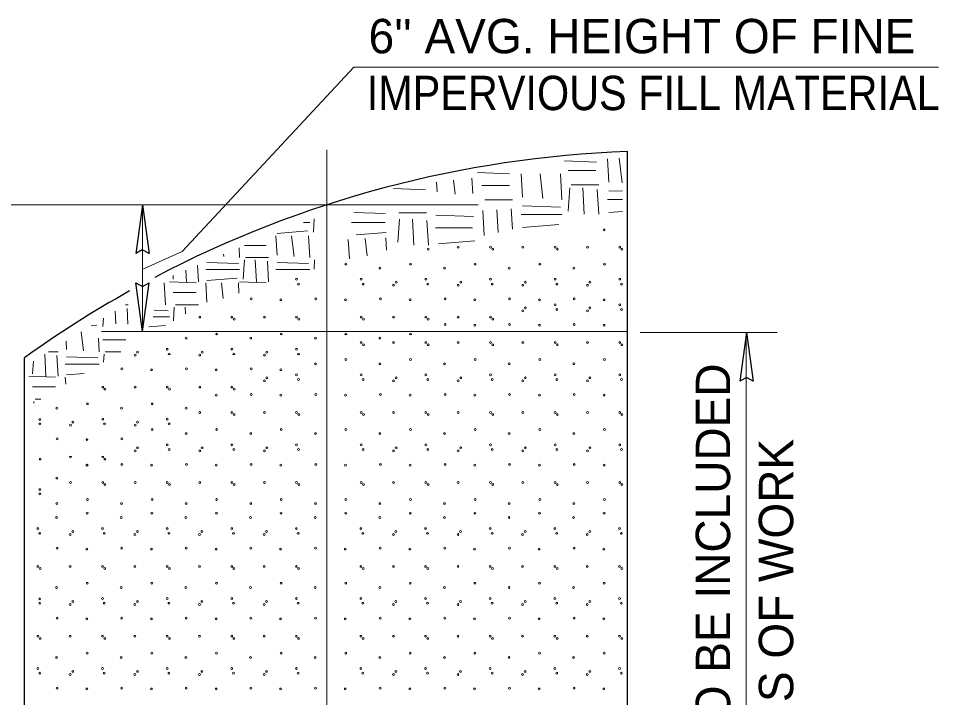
# Model space of a CAD drawing. Extents: x 303 to 714, y -130 to 165.
# Drawn here: x 502.12 to 534.21, y -61.04 to -37.34 of the extents above; entities that cross this region are included whole.
import ezdxf
from ezdxf.enums import TextEntityAlignment as Align

# ---------------------------------------------------------------- set-up
doc = ezdxf.new("R2010")
doc.units = 0
doc.header["$LTSCALE"] = 0.52
doc.linetypes.add('LONG_DASHED', pattern=[7.5, 6, -1.5])
doc.layers.add('1', color=7, linetype='Continuous', lineweight=13)

msp = doc.modelspace()

# ---------------------------------------------------------------- linework, layer by layer
at = {"layer": '1'}
for p, q in [((512.8761, -80.595), (512.8761, -41.921)), ((518.1537, -43.8393), (498.462, -43.8393)), ((506.4478, -48.2669), (506.4477, -43.8393)), ((513.8229, -44.1073), (514.9203, -44.1495)), ((512.0642, -44.4582), (512.2864, -44.4582)), ((512.4419, -44.3344), (512.4131, -44.7959)), ((513.7373, -44.4582), (514.9192, -44.4582)), ((511.1046, -44.9225), (511.1469, -45.5978)), ((511.1469, -44.8382), (512.202, -44.7537)), ((511.6534, -44.9225), (511.7378, -45.6401)), ((512.2443, -44.9225), (512.2864, -45.6822)), ((513.8989, -44.8925), (514.9541, -44.8081)), ((513.6287, -45.0529), (513.6709, -45.7282)), ((514.2208, -45.0203), (514.2921, -45.6253)), ((514.942, -44.9986), (514.9659, -45.4287)), ((509.2811, -45.5667), (509.2897, -45.6401)), ((509.8195, -45.3417), (509.8384, -45.6822)), ((510.767, -45.2602), (510.0146, -45.2602)), ((508.6988, -45.8511), (509.7962, -45.8933)), ((510.0072, -45.7667), (509.965, -46.442)), ((510.8514, -45.6822), (510.0494, -45.6822)), ((510.3871, -45.7667), (510.4292, -46.5264)), ((510.8092, -45.8089), (510.8514, -46.5264)), ((511.1468, -45.8511), (512.2443, -45.8933)), ((512.4552, -45.7667), (512.4353, -46.0865)), ((507.9586, -46.1193), (507.9812, -46.5264)), ((508.3693, -45.9477), (508.4033, -46.5264)), ((508.6566, -46.1043), (509.8383, -46.1043)), ((511.1047, -46.1043), (512.2865, -46.1043)), ((508.3188, -46.5686), (507.3902, -46.5264)), ((507.5254, -46.3063), (507.5168, -46.442)), ((508.6987, -46.4842), (509.7539, -46.3998)), ((510.767, -46.5686), (509.8384, -46.5264)), ((507.2138, -46.5686), (507.2559, -47.3283)), ((508.6565, -46.5686), (508.6988, -47.2439)), ((509.2053, -46.5686), (509.2685, -47.1053)), ((509.7962, -46.5686), (509.8162, -46.9291)), ((508.3189, -46.9062), (507.5169, -46.9062)), ((505.9552, -47.3283), (505.86, -47.3283)), ((505.9131, -47.455), (505.9452, -48.0009)), ((507.5592, -47.4127), (507.5292, -47.8907)), ((508.4033, -47.3283), (507.6013, -47.3283)), ((507.939, -47.4127), (507.9517, -47.6415)), ((505.0867, -47.8028), (505.0687, -48.0881)), ((505.4986, -47.5501), (505.5236, -47.9998)), ((506.8232, -47.7504), (507.3902, -47.7504)), ((506.8605, -47.5207), (507.3482, -47.5394)), ((504.6655, -48.0613), (504.8578, -48.0459)), ((506.671, -48.0968), (507.2601, -48.0496)), ((504.3163, -48.2756), (504.3936, -48.9322)), ((514.7364, -48.2669), (505.0242, -48.2669)), ((514.7364, -48.2669), (523.3627, -48.2669)), ((523.8082, -48.2929), (528.5864, -48.2929)), ((503.7847, -48.6018), (503.8027, -48.89)), ((504.9158, -48.4966), (504.9423, -48.9744)), ((505.8708, -48.5523), (505.0688, -48.5523)), ((503.0427, -49.0588), (503.0851, -49.8186)), ((503.5071, -48.9744), (503.1775, -48.9744)), ((505.1111, -49.0588), (505.0942, -49.3274)), ((505.6926, -48.9744), (505.1532, -48.9744)), ((502.4897, -49.3965), (502.4942, -49.3965)), ((502.6479, -49.2993), (502.6207, -49.7342)), ((503.465, -49.1011), (503.5072, -49.8186)), ((503.7604, -49.3965), (504.9423, -49.3965)), ((503.8027, -49.1433), (504.9001, -49.1855)), ((503.8026, -49.7764), (504.4164, -49.7273)), ((503.4228, -49.8607), (502.4942, -49.8186)), ((503.7604, -49.8607), (503.7757, -50.1053)), ((503.4228, -50.1984), (502.6207, -50.1984)), ((502.9026, -50.6205), (502.7052, -50.6205)), ((502.663, -50.7049), (502.6593, -50.764))]:
    msp.add_line(p, q, dxfattribs=at)
at = {"layer": '1', "lineweight": 25}
for p, q in [((523.3627, -79.3375), (523.3627, -41.9852)), ((506.4482, -43.8404), (506.2142, -45.5434)), ((506.4482, -43.8404), (506.6822, -45.5434)), ((506.4487, -48.2666), (506.2147, -46.5637)), ((506.4487, -48.2666), (506.6826, -46.5636)), ((527.5157, -48.2933), (527.2816, -49.9962)), ((527.5157, -48.2933), (527.7497, -49.9962)), ((502.3359, -79.3375), (502.3359, -49.1796))]:
    msp.add_line(p, q, dxfattribs=at)
at = {"layer": '1', "linetype": 'LONG_DASHED'}
for p, q in [((522.2798, -42.354), (521.1655, -42.3034)), ((522.6658, -42.2387), (522.7165, -43.0491)), ((523.0746, -42.2195), (523.1759, -43.0807)), ((522.2606, -42.6439), (521.2982, -42.6439)), ((517.294, -42.9838), (517.351, -43.4679)), ((517.9403, -42.908), (517.9701, -43.4442)), ((519.2518, -42.7616), (518.1375, -42.711)), ((519.657, -42.7616), (519.7077, -43.572)), ((520.3155, -42.7616), (520.4168, -43.6227)), ((521.0246, -42.7616), (521.0752, -43.6733)), ((516.321, -43.3247), (515.2066, -43.2741)), ((516.7088, -43.0476), (516.7299, -43.3844)), ((519.2518, -43.1668), (518.2894, -43.1668)), ((521.3488, -43.2517), (521.2981, -44.0621)), ((522.3618, -43.1504), (521.3995, -43.1504)), ((521.8047, -43.2517), (521.8553, -44.1634)), ((522.3112, -43.3024), (522.3618, -44.1634)), ((522.7165, -43.353), (523.1864, -43.3711)), ((519.3531, -43.6733), (518.3908, -43.6733)), ((519.7078, -43.8759), (521.0246, -43.9266)), ((522.6657, -43.6569), (523.1888, -43.6569)), ((516.3572, -44.1169), (515.3948, -44.1169)), ((516.6793, -44.2), (517.9961, -44.2507)), ((518.3233, -44.0431), (518.3623, -44.9127)), ((518.8096, -44.0217), (518.8508, -44.804)), ((519.3116, -43.9806), (519.3531, -44.6863)), ((519.657, -44.1798), (521.0752, -44.1798)), ((522.7165, -44.1128), (523.1915, -44.0748)), ((515.4092, -44.3377), (515.3586, -45.1481)), ((515.8651, -44.3377), (515.9157, -45.2494)), ((516.3716, -44.3884), (516.4222, -45.2494)), ((519.7078, -44.6358), (520.9739, -44.5344)), ((516.6718, -44.6451), (517.9607, -44.6451)), ((516.7768, -45.1988), (518.0431, -45.0975))]:
    msp.add_line(p, q, dxfattribs=at)
at = {"layer": '1'}
for points in [[(534.2142, -39.0438), (513.8262, -39.0439), (507.8342, -45.4712), (506.4422, -46.1027)], [(527.5087, -79.3647), (527.5087, -75.9186), (527.5088, -48.2929)]]:
    msp.add_lwpolyline(points, dxfattribs=at)
at = {"layer": '1', "lineweight": 25}
for points in [[(506.6822, -45.5434), (506.4458, -45.4117), (506.2142, -45.5434)], [(506.2147, -46.5637), (506.4511, -46.6954), (506.6826, -46.5636)], [(527.7497, -49.9962), (527.5132, -49.8645), (527.2816, -49.9962)]]:
    msp.add_lwpolyline(points, dxfattribs=at)
at = {"layer": '1'}
for centre in [(522.5466, -44.7132), (516.4115, -45.3902), (517.4629, -45.3182), (518.5864, -45.3182), (518.6652, -45.3902), (519.7166, -45.3182), (520.8401, -45.3182), (520.919, -45.3902), (521.9704, -45.3182), (523.0939, -45.3182), (523.1727, -45.3902), (513.546, -45.9087), (515.7997, -45.9087), (518.0535, -45.9087), (520.3072, -45.9087), (522.561, -45.9087), (514.7339, -46.0527), (516.9876, -46.0527), (519.2414, -46.0527), (521.4951, -46.0527), (511.8251, -46.4416), (514.0789, -46.4416), (515.2956, -46.5424), (516.3326, -46.4416), (517.5493, -46.5424), (518.5864, -46.4416), (519.8031, -46.5424), (520.8401, -46.4416), (522.0568, -46.5424), (523.0939, -46.4416), (511.8896, -46.6068), (514.1433, -46.6068), (515.2091, -46.65), (516.3971, -46.6068), (517.4629, -46.65), (518.6508, -46.6068), (519.7166, -46.65), (520.9046, -46.6068), (521.9704, -46.65), (523.1583, -46.6068), (510.2408, -47.1253), (511.2778, -47.1542), (512.4946, -47.1253), (513.5316, -47.1542), (514.7483, -47.1253), (515.7853, -47.1542), (517.0021, -47.1253), (518.0391, -47.1542), (519.2558, -47.1253), (520.2928, -47.1542), (521.5096, -47.1253), (522.5466, -47.1542), (519.8031, -47.434), (520.8401, -47.3332), (520.9046, -47.4984), (522.0568, -47.434), (523.0939, -47.3332), (523.1583, -47.4984), (508.4479, -47.7591), (509.5714, -47.7591), (509.6502, -47.8311), (510.7016, -47.7591), (511.8251, -47.7591), (511.904, -47.8311), (514.0789, -47.7591), (514.1577, -47.8311), (515.2091, -47.7591), (516.3326, -47.7591), (516.4115, -47.8311), (517.4629, -47.7591), (518.5864, -47.7591), (518.6652, -47.8311), (519.7166, -47.5416), (521.9704, -47.5416), (517.0021, -48.0169), (518.0391, -48.0457), (519.2558, -48.0169), (520.2928, -48.0457), (521.5096, -48.0169), (522.5466, -48.0457), (509.0385, -48.3496), (511.2922, -48.3496), (513.546, -48.3496), (515.7997, -48.3496), (507.9726, -48.4937), (510.2264, -48.4937), (512.4801, -48.4937), (514.0789, -48.6507), (514.1577, -48.7227), (514.7339, -48.4937), (515.2091, -48.6507), (516.3326, -48.6507), (516.4115, -48.7227), (517.4629, -48.6507), (518.5864, -48.6507), (518.6652, -48.7227), (519.7166, -48.6507), (520.8401, -48.6507), (520.919, -48.7227), (521.9704, -48.6507), (523.0939, -48.6507), (523.1727, -48.7227), (506.1941, -49.0909), (506.2806, -48.9833), (507.3176, -48.8825), (507.3821, -49.0477), (508.4479, -49.0909), (508.5343, -48.9833), (509.5714, -48.8825), (509.6358, -49.0477), (510.7016, -49.0909), (510.7881, -48.9833), (511.8251, -48.8825), (511.8896, -49.0477), (512.4801, -49.3852), (513.546, -49.2412), (514.7339, -49.3852), (515.7997, -49.2412), (516.9876, -49.3852), (518.0535, -49.2412), (519.2414, -49.3852), (520.3072, -49.2412), (521.4951, -49.3852), (522.561, -49.2412), (505.7333, -49.5662), (506.7703, -49.5951), (507.9871, -49.5662), (509.0241, -49.5951), (510.2408, -49.5662), (511.2778, -49.5951), (510.7016, -49.9825), (510.7881, -49.8749), (511.8251, -49.7741), (511.8896, -49.9393), (514.0789, -49.7741), (514.1433, -49.9393), (515.2091, -49.9825), (515.2956, -49.8749), (516.3326, -49.7741), (516.3971, -49.9393), (517.4629, -49.9825), (517.5493, -49.8749), (518.5864, -49.7741), (518.6508, -49.9393), (519.7166, -49.9825), (519.8031, -49.8749), (520.8401, -49.7741), (520.9046, -49.9393), (521.9704, -49.9825), (522.0568, -49.8749), (523.0939, -49.7741), (523.1583, -49.9393), (505.0639, -50.2), (505.1427, -50.272), (506.1941, -50.2), (507.3176, -50.2), (507.3965, -50.272), (508.4479, -50.2), (509.5714, -50.2), (509.6502, -50.272), (509.0241, -50.4867), (510.2408, -50.4578), (511.2778, -50.4867), (512.4946, -50.4578), (513.5316, -50.4867), (514.7483, -50.4578), (515.7853, -50.4867), (517.0021, -50.4578), (518.0391, -50.4867), (519.2558, -50.4578), (520.2928, -50.4867), (521.5096, -50.4578), (522.5466, -50.4867), (503.4651, -50.9346), (504.531, -50.7905), (505.7189, -50.9346), (506.7847, -50.7905), (507.9726, -50.9346), (502.8746, -51.3378), (505.0639, -51.3234), (507.3176, -51.3234), (508.4479, -51.0916), (509.5714, -51.0916), (509.6502, -51.1636), (510.7016, -51.0916), (511.8251, -51.0916), (511.904, -51.1636), (514.0789, -51.0916), (514.1577, -51.1636), (515.2091, -51.0916), (516.3326, -51.0916), (516.4115, -51.1636), (517.4629, -51.0916), (518.5864, -51.0916), (518.6652, -51.1636), (519.7166, -51.0916), (520.8401, -51.0916), (520.919, -51.1636), (521.9704, -51.0916), (523.0939, -51.0916), (523.1727, -51.1636), (502.8746, -51.4887), (503.9404, -51.5318), (504.0268, -51.4242), (505.1283, -51.4887), (506.1941, -51.5318), (506.2806, -51.4242), (506.7847, -51.6821), (507.3821, -51.4887), (509.0385, -51.6821), (511.2922, -51.6821), (513.546, -51.6821), (515.7997, -51.6821), (518.0535, -51.6821), (520.3072, -51.6821), (522.561, -51.6821), (503.4796, -52.0072), (505.7333, -52.0072), (507.9726, -51.8262), (510.2264, -51.8262), (512.4801, -51.8262), (514.7339, -51.8262), (516.9876, -51.8262), (519.2414, -51.8262), (521.4951, -51.8262), (504.5166, -52.036), (506.2806, -52.3158), (507.3176, -52.215), (508.5343, -52.3158), (509.5714, -52.215), (510.7881, -52.3158), (511.8251, -52.215), (514.0789, -52.215), (515.2956, -52.3158), (516.3326, -52.215), (517.5493, -52.3158), (518.5864, -52.215), (519.8031, -52.3158), (520.8401, -52.215), (522.0568, -52.3158), (523.0939, -52.215), (503.9404, -52.6409), (505.0639, -52.6409), (506.1941, -52.4234), (507.3821, -52.3802), (508.4479, -52.4234), (509.6358, -52.3802), (510.7016, -52.4234), (511.8896, -52.3802), (514.1433, -52.3802), (515.2091, -52.4234), (516.3971, -52.3802), (517.4629, -52.4234), (518.6508, -52.3802), (519.7166, -52.4234), (520.9046, -52.3802), (521.9704, -52.4234), (523.1583, -52.3802), (502.889, -52.7129), (505.1427, -52.7129), (505.7333, -52.8987), (506.7703, -52.9276), (507.9871, -52.8987), (509.0241, -52.9276), (510.2408, -52.8987), (511.2778, -52.9276), (512.4946, -52.8987), (513.5316, -52.9276), (514.7483, -52.8987), (515.7853, -52.9276), (517.0021, -52.8987), (518.0391, -52.9276), (519.2558, -52.8987), (520.2928, -52.9276), (521.5096, -52.8987), (522.5466, -52.9276), (503.4651, -53.3755), (503.9404, -53.5325), (505.0639, -53.5325), (505.1427, -53.6045), (506.1941, -53.5325), (507.3176, -53.5325), (507.3965, -53.6045), (508.4479, -53.5325), (509.5714, -53.5325), (509.6502, -53.6045), (510.7016, -53.5325), (511.8251, -53.5325), (511.904, -53.6045), (514.0789, -53.5325), (514.1577, -53.6045), (515.2091, -53.5325), (516.3326, -53.5325), (516.4115, -53.6045), (517.4629, -53.5325), (518.5864, -53.5325), (518.6652, -53.6045), (519.7166, -53.5325), (520.8401, -53.5325), (520.919, -53.6045), (521.9704, -53.5325), (523.0939, -53.5325), (523.1727, -53.6045), (502.8746, -53.7787), (502.8746, -53.9296), (504.531, -54.123), (506.7847, -54.123), (509.0385, -54.123), (511.2922, -54.123), (513.546, -54.123), (515.7997, -54.123), (518.0535, -54.123), (520.3072, -54.123), (522.561, -54.123), (503.4651, -54.2671), (505.7189, -54.2671), (507.9726, -54.2671), (510.2264, -54.2671), (512.4801, -54.2671), (514.7339, -54.2671), (516.9876, -54.2671), (519.2414, -54.2671), (521.4951, -54.2671), (503.4574, -54.7507), (504.5232, -54.6066), (505.7111, -54.7507), (506.777, -54.6066), (507.9649, -54.7507), (509.0307, -54.6066), (510.2186, -54.7507), (511.2845, -54.6066), (512.4724, -54.7507), (513.5382, -54.6066), (514.7261, -54.7507), (515.792, -54.6066), (516.9799, -54.7507), (518.0457, -54.6066), (519.2336, -54.7507), (520.2995, -54.6066), (521.4874, -54.7507), (522.5532, -54.6066), (502.8024, -55.1395), (505.0561, -55.1395), (507.3099, -55.1395), (509.5636, -55.1395), (511.8174, -55.1395), (514.0711, -55.1395), (516.3249, -55.1395), (518.5786, -55.1395), (520.8324, -55.1395), (523.0861, -55.1395), (502.8668, -55.3047), (503.9326, -55.3479), (504.0191, -55.2403), (505.1206, -55.3047), (506.1864, -55.3479), (506.2728, -55.2403), (507.3743, -55.3047), (508.4401, -55.3479), (508.5266, -55.2403), (509.6281, -55.3047), (510.6939, -55.3479), (510.7803, -55.2403), (511.8818, -55.3047), (514.1356, -55.3047), (515.2014, -55.3479), (515.2878, -55.2403), (516.3893, -55.3047), (517.4551, -55.3479), (517.5416, -55.2403), (518.6431, -55.3047), (519.7089, -55.3479), (519.7953, -55.2403), (520.8968, -55.3047), (521.9626, -55.3479), (522.0491, -55.2403), (523.1506, -55.3047), (503.4718, -55.8232), (504.5088, -55.8521), (505.7256, -55.8232), (506.7626, -55.8521), (507.9793, -55.8232), (509.0163, -55.8521), (510.2331, -55.8232), (511.2701, -55.8521), (512.4868, -55.8232), (513.5238, -55.8521), (514.7406, -55.8232), (515.7776, -55.8521), (516.9943, -55.8232), (518.0313, -55.8521), (519.2481, -55.8232), (520.2851, -55.8521), (521.5018, -55.8232), (522.5388, -55.8521), (502.8024, -56.457), (503.9326, -56.457), (505.0561, -56.457), (506.1864, -56.457), (507.3099, -56.457), (508.4401, -56.457), (509.5636, -56.457), (510.6939, -56.457), (511.8174, -56.457), (514.0711, -56.457), (515.2014, -56.457), (516.3249, -56.457), (517.4551, -56.457), (518.5786, -56.457), (519.7089, -56.457), (520.8324, -56.457), (521.9626, -56.457), (523.0861, -56.457), (502.8812, -56.529), (505.135, -56.529), (507.3887, -56.529), (509.6425, -56.529), (511.8962, -56.529), (514.15, -56.529), (516.4037, -56.529), (518.6575, -56.529), (520.9112, -56.529), (523.165, -56.529), (504.5232, -57.0475), (506.777, -57.0475), (509.0307, -57.0475), (511.2845, -57.0475), (513.5382, -57.0475), (515.792, -57.0475), (518.0457, -57.0475), (520.2995, -57.0475), (522.5532, -57.0475), (503.4574, -57.1916), (505.7111, -57.1916), (507.9649, -57.1916), (510.2186, -57.1916), (512.4724, -57.1916), (514.7261, -57.1916), (516.9799, -57.1916), (519.2336, -57.1916), (521.4874, -57.1916), (502.8668, -57.5948), (502.8668, -57.7457), (503.9326, -57.7888), (504.0191, -57.6812), (505.0561, -57.5804), (505.1206, -57.7457), (506.1864, -57.7888), (506.2728, -57.6812), (507.3099, -57.5804), (507.3743, -57.7457), (508.4401, -57.7888), (508.5266, -57.6812), (509.5636, -57.5804), (509.6281, -57.7457), (510.6939, -57.7888), (510.7803, -57.6812), (511.8174, -57.5804), (511.8818, -57.7457), (514.0711, -57.5804), (514.1356, -57.7457), (515.2014, -57.7888), (515.2878, -57.6812), (516.3249, -57.5804), (516.3893, -57.7457), (517.4551, -57.7888), (517.5416, -57.6812), (518.5786, -57.5804), (518.6431, -57.7457), (519.7089, -57.7888), (519.7953, -57.6812), (520.8324, -57.5804), (520.8968, -57.7457), (521.9626, -57.7888), (522.0491, -57.6812), (523.0861, -57.5804), (523.1506, -57.7457), (503.4718, -58.2642), (504.5088, -58.293), (505.7256, -58.2642), (506.7626, -58.293), (507.9793, -58.2642), (509.0163, -58.293), (510.2331, -58.2642), (511.2701, -58.293), (512.4868, -58.2642), (513.5238, -58.293), (514.7406, -58.2642), (515.7776, -58.293), (516.9943, -58.2642), (518.0313, -58.293), (519.2481, -58.2642), (520.2851, -58.293), (521.5018, -58.2642), (522.5388, -58.293), (502.8024, -58.8979), (502.8812, -58.9699), (503.9326, -58.8979), (505.0561, -58.8979), (505.135, -58.9699), (506.1864, -58.8979), (507.3099, -58.8979), (507.3887, -58.9699), (508.4401, -58.8979), (509.5636, -58.8979), (509.6425, -58.9699), (510.6939, -58.8979), (511.8174, -58.8979), (511.8962, -58.9699), (514.0711, -58.8979), (514.15, -58.9699), (515.2014, -58.8979), (516.3249, -58.8979), (516.4037, -58.9699), (517.4551, -58.8979), (518.5786, -58.8979), (518.6575, -58.9699), (519.7089, -58.8979), (520.8324, -58.8979), (520.9112, -58.9699), (521.9626, -58.8979), (523.0861, -58.8979), (523.165, -58.9699), (503.4574, -59.6325), (504.5232, -59.4884), (505.7111, -59.6325), (506.777, -59.4884), (507.9649, -59.6325), (509.0307, -59.4884), (510.2186, -59.6325), (511.2845, -59.4884), (512.4724, -59.6325), (513.5382, -59.4884), (514.7261, -59.6325), (515.792, -59.4884), (516.9799, -59.6325), (518.0457, -59.4884), (519.2336, -59.6325), (520.2995, -59.4884), (521.4874, -59.6325), (522.5532, -59.4884), (502.8024, -60.0213), (505.0561, -60.0213), (507.3099, -60.0213), (509.5636, -60.0213), (511.8174, -60.0213), (514.0711, -60.0213), (516.3249, -60.0213), (518.5786, -60.0213), (520.8324, -60.0213), (523.0861, -60.0213), (502.8668, -60.1866), (503.9326, -60.2297), (504.0191, -60.1222), (505.1206, -60.1866), (506.1864, -60.2297), (506.2728, -60.1222), (507.3743, -60.1866), (508.4401, -60.2297), (508.5266, -60.1222), (509.6281, -60.1866), (510.6939, -60.2297), (510.7803, -60.1222), (511.8818, -60.1866), (514.1356, -60.1866), (515.2014, -60.2297), (515.2878, -60.1222), (516.3893, -60.1866), (517.4551, -60.2297), (517.5416, -60.1222), (518.6431, -60.1866), (519.7089, -60.2297), (519.7953, -60.1222), (520.8968, -60.1866), (521.9626, -60.2297), (522.0491, -60.1222), (523.1506, -60.1866), (503.4718, -60.7051), (504.5088, -60.7339), (505.7256, -60.7051), (506.7626, -60.7339), (507.9793, -60.7051), (509.0163, -60.7339), (510.2331, -60.7051), (511.2701, -60.7339), (512.4868, -60.7051), (513.5238, -60.7339), (514.7406, -60.7051), (515.7776, -60.7339), (516.9943, -60.7051), (518.0313, -60.7339), (519.2481, -60.7051), (520.2851, -60.7339), (521.5018, -60.7051), (522.5388, -60.7339)]:
    msp.add_circle(centre, 0.0322, dxfattribs=at)
at = {"layer": '1', "lineweight": 25}
msp.add_circle((504.5166, -52.9276), 0.0322, dxfattribs=at)
for start, end in [(92.08085, 117.72884), (119.21635, 125.69639)]:
    msp.add_arc((524.758, -80.3873), 38.4275, start, end, dxfattribs=at)

# ---------------------------------------------------------------- texts
at = {"layer": '1'}
msp.add_text("6'' AVG. HEIGHT OF FINE", height=1.2, dxfattribs=at).set_placement((514.3357, -38.5555))
at = {"layer": '1', "width": 0.9}
msp.add_text('IMPERVIOUS FILL MATERIAL', height=1.2, dxfattribs=at).set_placement((514.2702, -40.5391))
at = {"layer": '1'}
for s, p in [('BACKFILL COST TO BE INCLUDED', (526.9454, -62.5748)), ('IN OTHER ITEMS OF WORK', (529.1454, -62.5749))]:
    msp.add_text(s, height=1.2, rotation=90, dxfattribs=at).set_placement(p, align=Align.CENTER)

doc.saveas('drawing.dxf')
